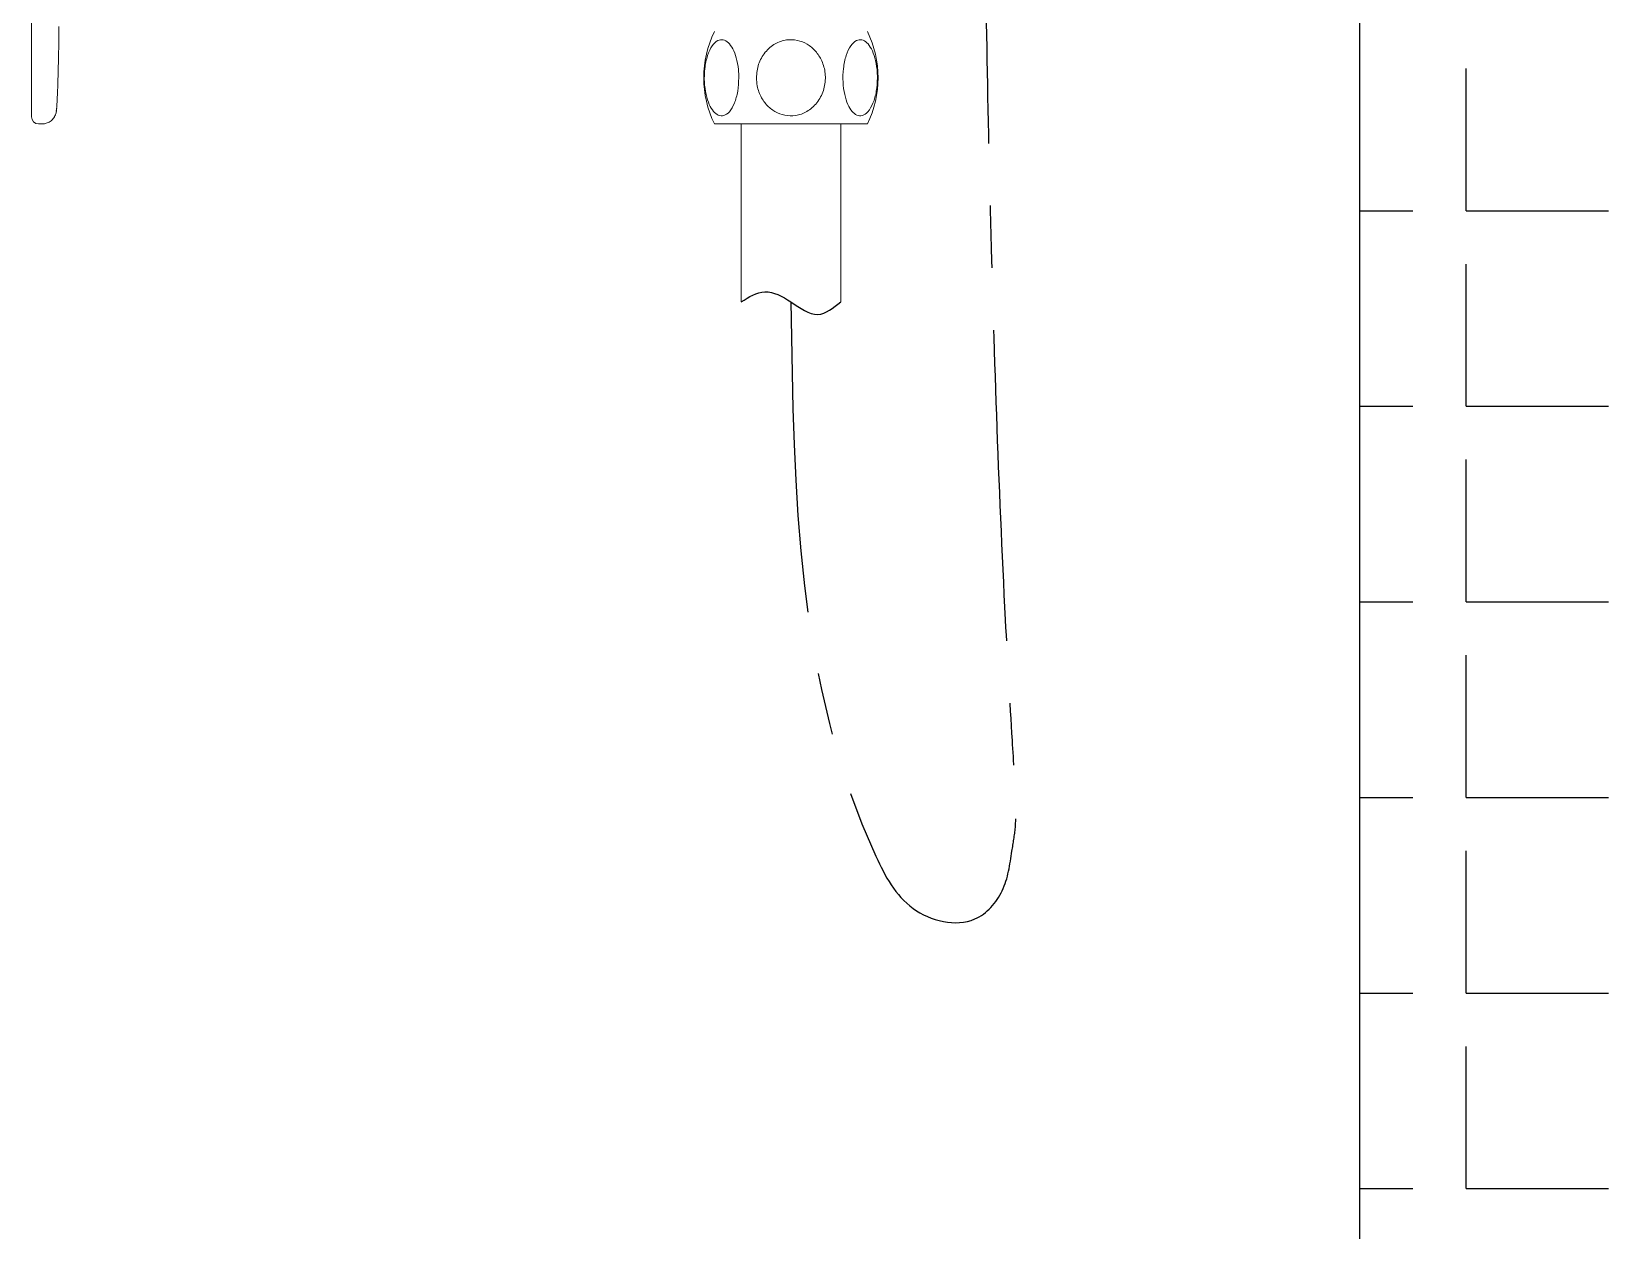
# Model space of a CAD drawing. Extents: x 2239 to 2659, y -1043 to -449.
# Drawn here: x 2535.89 to 2580.23, y -912.76 to -879.04 of the extents above; entities that cross this region are included whole.
import ezdxf

# ---------------------------------------------------------------- set-up
doc = ezdxf.new("R2010")
doc.units = 0
doc.header["$LTSCALE"] = 7
doc.header["$MEASUREMENT"] = 0
doc.linetypes.add('CENTER', pattern=[2, 1.25, -0.25, 0.25, -0.25])
doc.layers.get('0').update_dxf_attribs({"color": 2, "linetype": 'CONTINUOUS'})
doc.layers.add('D', color=2, linetype='CONTINUOUS')
doc.layers.add('HT', color=3, linetype='CONTINUOUS')

msp = doc.modelspace()

# ---------------------------------------------------------------- linework, layer by layer
at = {"color": 7, "linetype": 'Continuous', "lineweight": 15}
for p, q in [((2535.891, -872.316), (2535.891, -881.438)), ((2536.655, -879.351), (2536.659, -878.902)), ((2536.649, -879.778), (2536.655, -879.351)), ((2536.64, -880.168), (2536.649, -879.778)), ((2536.619, -880.794), (2536.629, -880.511)), ((2536.629, -880.511), (2536.64, -880.168)), ((2536.609, -881.012), (2536.613, -880.912)), ((2536.613, -880.912), (2536.619, -880.794)), ((2536.528, -881.452), (2536.577, -881.343)), ((2536.574, -881.352), (2536.581, -881.324)), ((2536.588, -881.293), (2536.595, -881.219)), ((2536.588, -881.293), (2536.595, -881.233)), ((2536.591, -881.235), (2536.591, -881.238)), ((2536.595, -881.219), (2536.597, -881.197)), ((2536.595, -881.233), (2536.598, -881.209)), ((2536.597, -881.197), (2536.599, -881.178)), ((2536.597, -881.197), (2536.599, -881.178)), ((2536.599, -881.178), (2536.6, -881.154)), ((2536.6, -881.154), (2536.602, -881.126)), ((2536.602, -881.126), (2536.604, -881.092)), ((2536.604, -881.092), (2536.609, -881.012)), ((2536.198, -881.638), (2536.091, -881.638)), ((2536.198, -881.638), (2536.198, -881.636)), ((2555.091, -881.64), (2559.391, -881.64)), ((2555.841, -881.64), (2555.841, -886.64)), ((2558.641, -886.64), (2558.641, -881.64))]:
    msp.add_line(p, q, dxfattribs=at)
at = {"color": 8, "linetype": 'Continuous', "lineweight": 15}
msp.add_line((2536.591, -881.235), (2536.591, -881.238), dxfattribs=at)
at = {"color": 7, "linetype": 'Continuous', "lineweight": 15}
for centre, radius, start, end in [((2557.758, -880.34), 2.967, 154.0108, 205.9892), ((2556.724, -880.34), 2.967, 334.0108, 25.9892), ((2536.091, -881.438), 0.2, 180, 270)]:
    msp.add_arc(centre, radius, start, end, dxfattribs=at)
at = {"color": 1, "linetype": 'CENTER'}
msp.add_open_spline([(2563.241, -747.44), (2563.239, -756.845), (2563.233, -761.25), (2563.206, -769.978), (2563.186, -774.301), (2563.136, -782.825), (2563.107, -787.027), (2563.031, -796.832), (2562.983, -802.376), (2562.886, -813.232), (2562.837, -818.544), (2562.699, -833.881), (2562.613, -843.722), (2562.583, -857.702), (2562.584, -861.702), (2562.62, -869.89), (2562.656, -874.085), (2562.76, -880.289), (2562.798, -882.157), (2562.892, -885.954), (2562.949, -887.885), (2563.089, -891.762), (2563.172, -893.708), (2563.328, -896.748), (2563.394, -897.882), (2563.496, -899.581), (2563.532, -900.173), (2563.567, -900.747)], degree=3, knots=[0, 0, 0, 0, 0.0753372, 0.0753372, 0.1506744, 0.1506744, 0.2260116, 0.2260116, 0.3293206, 0.3293206, 0.4326295, 0.4326295, 0.6317695, 0.6317695, 0.710895, 0.710895, 0.7900204, 0.7900204, 0.8233102, 0.8233102, 0.8565999, 0.8565999, 0.8898897, 0.8898897, 0.9105212, 0.9105212, 0.9218598, 0.9218598, 0.9218598, 0.9218598], dxfattribs=at)
at = {"color": 7, "linetype": 'Continuous', "lineweight": 15}
for points, knots in [([(2555.777, -880.34), (2555.771, -880.469), (2555.759, -880.726), (2555.662, -881.066), (2555.522, -881.308), (2555.36, -881.421), (2555.201, -881.409), (2555.059, -881.297), (2554.938, -881.095), (2554.847, -880.81), (2554.8, -880.457), (2554.812, -880.07), (2554.888, -879.707), (2555.018, -879.429), (2555.178, -879.278), (2555.339, -879.256), (2555.487, -879.342), (2555.615, -879.519), (2555.715, -879.78), (2555.769, -880.069), (2555.775, -880.264), (2555.777, -880.34)], [0, 0, 0, 0, 0.060165, 0.120417, 0.178394, 0.230832, 0.278405, 0.324356, 0.37215, 0.424077, 0.480832, 0.541337, 0.602963, 0.662254, 0.716368, 0.765072, 0.811103, 0.858073, 0.908672, 0.964078, 1, 1, 1, 1]), ([(2556.271, -880.34), (2556.284, -880.212), (2556.308, -879.954), (2556.501, -879.614), (2556.781, -879.372), (2557.106, -879.26), (2557.423, -879.271), (2557.707, -879.384), (2557.949, -879.585), (2558.131, -879.87), (2558.225, -880.224), (2558.202, -880.61), (2558.049, -880.974), (2557.789, -881.251), (2557.469, -881.402), (2557.147, -881.424), (2556.852, -881.338), (2556.596, -881.162), (2556.396, -880.9), (2556.287, -880.611), (2556.276, -880.417), (2556.271, -880.34)], [0, 0, 0, 0, 0.060166, 0.120418, 0.178395, 0.230832, 0.278405, 0.324357, 0.37215, 0.424078, 0.480832, 0.541337, 0.602963, 0.662254, 0.716368, 0.765072, 0.811103, 0.858073, 0.908673, 0.964078, 1, 1, 1, 1]), ([(2559.674, -880.34), (2559.668, -880.469), (2559.656, -880.726), (2559.559, -881.066), (2559.419, -881.308), (2559.257, -881.421), (2559.098, -881.409), (2558.956, -881.297), (2558.835, -881.095), (2558.744, -880.81), (2558.697, -880.457), (2558.709, -880.07), (2558.785, -879.707), (2558.915, -879.429), (2559.075, -879.278), (2559.237, -879.256), (2559.384, -879.342), (2559.512, -879.519), (2559.612, -879.78), (2559.666, -880.069), (2559.672, -880.264), (2559.674, -880.34)], [0, 0, 0, 0, 0.060165, 0.120417, 0.178394, 0.230832, 0.278405, 0.324356, 0.37215, 0.424077, 0.480832, 0.541337, 0.602963, 0.662254, 0.716368, 0.765072, 0.811103, 0.858073, 0.908672, 0.964078, 1, 1, 1, 1]), ([(2536.198, -881.638), (2536.235, -881.634), (2536.311, -881.627), (2536.418, -881.574), (2536.509, -881.493), (2536.545, -881.42), (2536.563, -881.384)], [0, 0, 0, 0, 0.233978, 0.485462, 0.744697, 1, 1, 1, 1]), ([(2536.591, -881.238), (2536.592, -881.266), (2536.592, -881.295), (2536.582, -881.321), (2536.582, -881.322)], [0, 0, 0, 0, 0.9684799, 1, 1, 1, 1])]:
    msp.add_open_spline(points, degree=3, knots=knots, dxfattribs=at)
at = {"color": 1, "linetype": 'CENTER'}
msp.add_spline([(2557.241, -886.64), (2559.633, -902.235), (2560.676, -903.699), (2562.415, -903.997), (2563.184, -903.203), (2563.458, -902.086), (2563.552, -901.421), (2563.567, -900.747)], degree=3, dxfattribs=at)
at = {"layer": 'D'}
msp.add_spline([(2555.841, -886.64), (2556.511, -886.362), (2557.241, -886.64), (2558.003, -886.997), (2558.641, -886.64)], degree=3, dxfattribs=at)
at = {"layer": 'HT', "ltscale": 0.5}
for p, q in [((2573.241, -949.046), (2573.241, -569.546)), ((2576.229, -884.079), (2576.229, -880.079)), ((2573.241, -884.079), (2574.729, -884.079)), ((2576.229, -884.079), (2580.229, -884.079)), ((2576.229, -889.579), (2576.229, -885.579)), ((2573.241, -889.579), (2574.729, -889.579)), ((2576.229, -889.579), (2580.229, -889.579)), ((2576.229, -895.079), (2576.229, -891.079)), ((2573.241, -895.079), (2574.729, -895.079)), ((2576.229, -895.079), (2580.229, -895.079)), ((2576.229, -900.579), (2576.229, -896.579)), ((2573.241, -900.579), (2574.729, -900.579)), ((2576.229, -900.579), (2580.229, -900.579)), ((2576.229, -906.079), (2576.229, -902.079)), ((2573.241, -906.079), (2574.729, -906.079)), ((2576.229, -906.079), (2580.229, -906.079)), ((2576.229, -911.579), (2576.229, -907.579)), ((2573.241, -911.579), (2574.729, -911.579)), ((2576.229, -911.579), (2580.229, -911.579))]:
    msp.add_line(p, q, dxfattribs=at)

doc.saveas('drawing.dxf')
